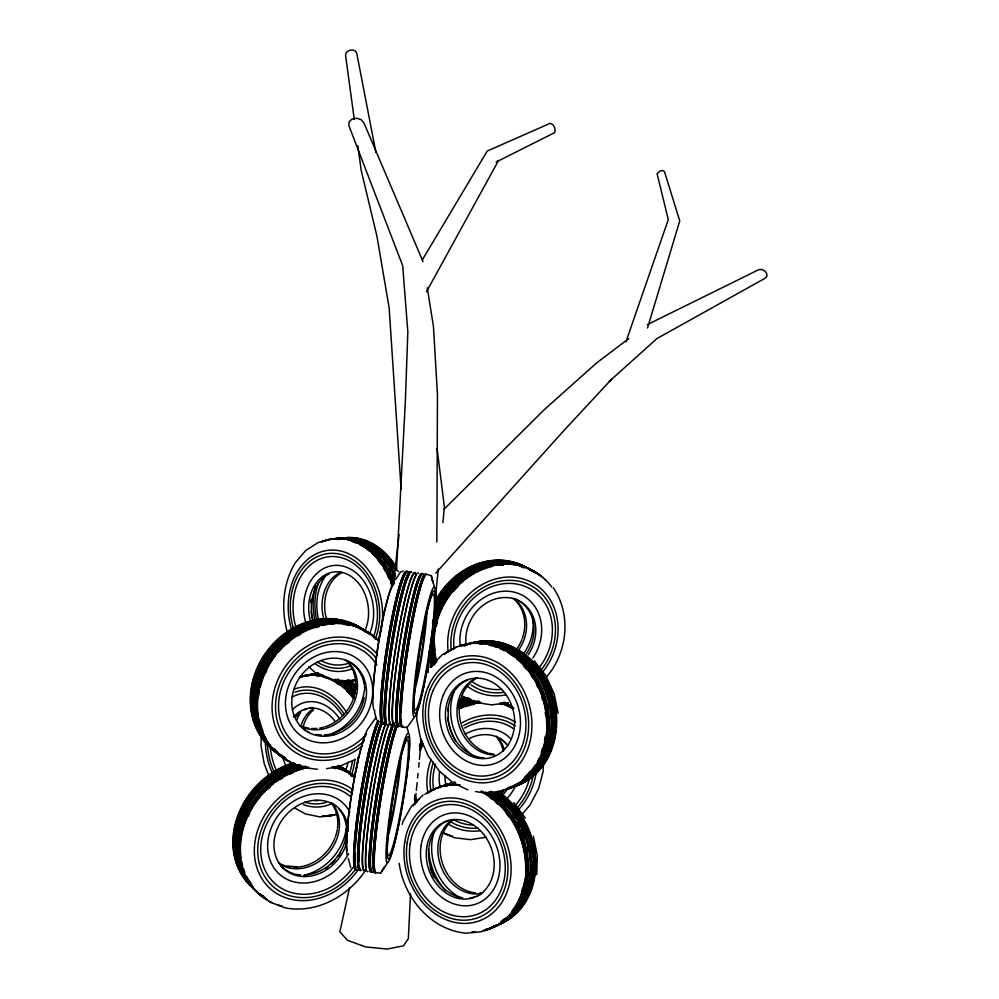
<?xml version="1.0" encoding="UTF-8"?>
<svg xmlns="http://www.w3.org/2000/svg" width="999" height="999" viewBox="0 0 999 999"><rect width="100%" height="100%" fill="white"/><g stroke="black" fill="none" stroke-linecap="round" stroke-linejoin="round"><path stroke-width="1.5" d="M436.85 541.945L437.462 394.767L433.416 326.111L427.247 287.749M261.251 735.414L261.039 745.841L264.211 763.736L268.556 774.924M416.908 712.15L416.745 719.442L420.504 738.323L428.209 755.931L439.41 771.191L453.371 782.966L467.882 789.859M448.089 718.331L448.326 708.166M543.306 765.609L543.156 771.415L538.523 788.785L529.982 805.019L522.09 814.347M536.763 874.637L537.287 855.469L533.379 836.163M410.527 893.843L408.354 938.623L403.509 945.816L387.175 949.05L365.634 946.927L347.49 940.284L339.86 931.792L349.575 887.711M414.96 804.295L416.034 793.468M416.333 790.371L417.107 782.629M417.557 777.984L418.019 773.351M418.631 767.157L419.093 762.512M419.405 759.415L421.403 739.297M427.997 672.764L430.756 644.904M431.068 641.808L431.518 637.175M435.052 601.573L438.274 569.08M442.882 522.652L444.405 507.18L437.1 448.676M393.419 584.078L399.076 534.477M402.172 824.387L402.922 821.49L411.238 806.618L423.101 794.979M647.539 327.972L679.745 220.891L664.447 171.528L662.662 170.592L660.227 170.754L657.067 173.764L668.294 219.593L625.986 341.758M426.461 291.808L498.551 160.464L496.103 162.075L554.62 132.642L555.194 129.92L554.308 126.711L552.31 124.213L549.949 123.401L487.275 151.011L422.29 259.915M397.115 725.661A77.398 6.968 -80.7 0 0 378.633 813.723A77.398 6.968 -80.7 0 0 376.473 872.751L380.619 873.126L384.752 866.495L383.354 868.78M380.981 872.751L387.799 862.437M395.741 579.482L400.449 572.065L403.109 571.041M413.961 717.757L407.155 727.434L402.747 727.235A77.447 6.918 -81.2 0 1 408.204 646.902A77.447 6.918 -81.2 0 1 426.998 574.487L431.218 575.599L434.627 587.524A65.559 5.507 -81.2 0 1 423.101 689.11A65.559 5.507 -81.2 0 1 414.935 679.645A65.559 5.507 -81.2 0 1 434.627 587.524M365.147 870.928C347.814 896.49 316.496 913.835 285.227 907.879L269.293 901.835M546.166 677.322C567.395 653.259 571.84 614.735 553.271 587.812M435.701 573.189L564.098 430.344L611.575 379.208L609.328 381.356L656.955 338.561L764.897 278.384L766.795 276.586L766.82 273.801L764.934 271.091L761.887 269.493L758.84 269.63L647.302 324.638M430.294 666.97L442.145 654.795L456.655 646.815M444.056 509.215L544.418 409.515L596.903 362.699L628.858 338.561M375.824 717.694L367.582 729.332A65.459 6.931 -80.6 0 0 351.81 793.531A65.459 6.931 -80.6 0 0 347.327 855.119M355.656 759.302L338.461 766.757L326.498 768.643M332.63 538.836L318.419 542.382L305.744 550.511L295.417 562.574C282.992 582.941 280.969 608.066 286.95 630.881M486.001 837.237L470.666 839.659L454.408 837.736L442.432 832.454M334.091 814.959L319.93 816.907L305.569 813.973L294.805 808.029M508.391 702.759L491.446 704.882L475.112 702.297M482.33 931.617L466.034 933.203C430.557 929.907 403.721 897.364 399.188 863.311M287.862 866.083L296.99 866.87M302.872 767.544L317.482 769.255M475.412 791.508L486.051 793.218M398.539 571.59L396.491 569.855L405.382 400.736L407.842 331.993L402.684 265.672L348.863 125.562L349.126 121.766L352.185 118.968L356.868 118.232L361.388 119.843L364.036 123.177L423.064 261.676M308.766 666.808L315.347 672.764M350.749 867.594L348.289 858.553M534.278 660.714L546.028 675.936L554.195 693.918L558.141 713.361M513.811 802.622L525.362 818.119M406.88 726.86L408.366 732.18M374.488 711.688L376.611 719.904M432.342 580.119L432.967 582.679L431.293 575.849M375.899 152.447L356.818 53.634L355.656 51.199L352.772 49.95L349.275 50.362L346.491 52.273L345.517 54.945L354.295 119.543M357.842 145.679L361.188 170.292L376.948 236.263L389.16 307.954L401.123 489.51M282.242 906.205A75.812 63.549 -49.8 0 1 277.772 904.907M272.028 902.621A75.812 63.549 -49.8 0 1 242.632 829.357A75.812 63.549 -49.8 0 1 308.741 767.132M332.467 767.157A75.812 63.549 -49.8 0 1 354.458 776.51M263.611 896.652A75.512 63.387 -49.7 0 1 259.815 894.117M257.405 892.244A75.512 63.387 -49.7 0 1 241.234 821.278A75.512 63.387 -49.7 0 1 300.974 765.496M336.276 766.42A75.512 63.387 -49.7 0 1 354.657 776.71M266.184 898.725A75.637 63.461 -49.7 0 1 259.865 894.492M257.505 892.557A75.637 63.461 -49.7 0 1 243.057 820.878A75.637 63.461 -49.7 0 1 303.833 766.233M334.715 766.62A75.637 63.461 -49.7 0 1 353.721 775.898M267.557 900.111A75.774 63.524 -49.8 0 1 242.732 827.247A75.774 63.524 -49.8 0 1 306.793 767.082M332.03 766.807A75.774 63.524 -49.8 0 1 354.021 776.173M266.596 899.125A75.674 63.474 -49.7 0 1 241.77 826.335A75.674 63.474 -49.7 0 1 305.769 766.258M335.152 766.957A75.674 63.474 -49.7 0 1 354.158 776.248M244.056 872.352A74.7 62.662 -49.7 0 1 242.495 868.331M241.621 865.546A74.7 62.662 -49.7 0 1 240.534 861.275M239.623 838.611A74.7 62.662 -49.7 0 1 274.463 780.656M276.935 778.92A74.7 62.662 -49.7 0 1 299.425 768.256M350.749 774.912A74.7 62.662 -49.7 0 1 353.159 776.635M352.934 867.569A57.605 48.214 -49.9 0 1 277.71 885.851A57.605 48.214 -49.9 0 1 275.799 809.739A57.605 48.214 -49.9 0 1 351.161 797.19M358.541 869.255A64.448 53.946 -49.9 0 1 274.987 892.382A64.448 53.946 -49.9 0 1 269.293 808.428A64.448 53.946 -49.9 0 1 353.171 790.047M355.594 869.105A61.039 51.086 -49.9 0 1 276.236 889.098A61.039 51.086 -49.9 0 1 272.902 809.04A61.039 51.086 -49.9 0 1 352.46 793.818M348.539 853.695A47.702 39.972 -49.8 0 1 282.38 876.535A47.702 39.972 -49.8 0 1 284.64 808.154A47.702 39.972 -49.8 0 1 349.912 812.112M347.352 839.722A40.834 34.216 -49.8 0 1 288.336 872.177A40.834 34.216 -49.8 0 1 294.493 807.629A40.834 34.216 -49.8 0 1 348.164 831.28M257.43 891.695A75.287 63.262 -49.6 0 1 237.837 822.252A75.287 63.262 -49.6 0 1 295.467 764.26M337.987 766.021A75.287 63.262 -49.6 0 1 354.245 776.685M244.693 876.722A74.351 62.475 -49.6 0 1 242.37 872.739M236.151 853.321A74.351 62.475 -49.6 0 1 235.801 850.386M242.345 812.499A74.351 62.475 -49.6 0 1 245.729 805.706M249.7 799.25A74.351 62.475 -49.6 0 1 254.233 793.131M256.194 790.771A74.351 62.475 -49.6 0 1 260.364 786.3M268.281 779.27A74.351 62.475 -49.6 0 1 274.413 774.874M279.495 771.827A74.351 62.475 -49.6 0 1 283.416 769.792M249.663 881.767A74.825 62.737 -49.8 0 1 246.628 876.398M244.842 872.389A74.825 62.737 -49.8 0 1 243.381 868.293M242.557 865.484A74.825 62.737 -49.8 0 1 241.583 861.163M241.096 858.241A74.825 62.737 -49.8 0 1 245.105 822.714M245.617 821.315A74.825 62.737 -49.8 0 1 273.426 783.703M275.861 781.855A74.825 62.737 -49.8 0 1 282.13 777.684M283.404 776.922A74.825 62.737 -49.8 0 1 303.833 768.618M333.142 767.969A74.825 62.737 -49.8 0 1 335.864 768.631M253.546 887.374A74.475 62.537 -49.7 0 1 251.473 885.214M248.576 881.755A74.475 62.537 -49.7 0 1 244.368 875.361M242.27 871.253A74.475 62.537 -49.7 0 1 299.862 765.409M340.334 768.518A74.475 62.537 -49.7 0 1 344.355 770.554M263.786 896.278A75.4 63.324 -49.7 0 1 259.94 893.868M256.293 891.108A75.4 63.324 -49.7 0 1 240.122 820.241A75.4 63.324 -49.7 0 1 299.787 764.547M337.949 766.52A75.4 63.324 -49.7 0 1 354.545 776.747M252.335 887.412A75.25 63.237 -49.6 0 1 238.524 818.531A75.25 63.237 -49.6 0 1 295.042 763.923M338.948 766.295A75.25 63.237 -49.6 0 1 353.808 776.348M251.386 886.45A75.15 63.187 -49.6 0 1 237.587 817.632A75.15 63.187 -49.6 0 1 294.043 763.111M337.912 765.496A75.15 63.187 -49.6 0 1 353.821 776.585M253.284 888.049A75.112 63.162 -49.6 0 1 236.638 818.93A75.112 63.162 -49.6 0 1 293.631 762.774M338.848 765.808A75.112 63.162 -49.6 0 1 353.384 776.248M251.785 884.714A74.863 62.762 -49.8 0 1 249.25 880.856M248.364 816.146A74.863 62.762 -49.8 0 1 249.7 813.398M268.057 789.023A74.863 62.762 -49.8 0 1 270.317 786.975M280.007 779.62A74.863 62.762 -49.8 0 1 282.542 778.034M289.061 774.5A74.863 62.762 -49.8 0 1 293.094 772.664M248.339 812.15A74.738 62.687 -49.7 0 1 249.787 809.44M258.329 796.79A74.738 62.687 -49.7 0 1 266.671 787.811M268.918 785.776A74.738 62.687 -49.7 0 1 271.253 783.803M294.393 770.416A74.738 62.687 -49.7 0 1 298.489 769.005M248.776 881.655A74.575 62.6 -49.7 0 1 246.241 877.809M245.342 813.336A74.575 62.6 -49.7 0 1 248.863 806.568M271.928 780.444A74.575 62.6 -49.7 0 1 274.375 778.658M284.565 772.514A74.575 62.6 -49.7 0 1 288.574 770.616M242.72 873.7A74.313 62.45 -49.6 0 1 240.622 869.592M240.06 868.306A74.313 62.45 -49.6 0 1 238.499 864.31M237.625 861.538A74.313 62.45 -49.6 0 1 236.538 857.279M235.764 852.934A74.313 62.45 -49.6 0 1 235.414 849.999M237.175 826.161A74.313 62.45 -49.6 0 1 262.138 783.84M263.249 782.829A74.313 62.45 -49.6 0 1 265.522 780.831M267.869 778.92A74.313 62.45 -49.6 0 1 277.797 772.215M279.083 771.49A74.313 62.45 -49.6 0 1 295.155 764.772M339.036 809.09A40.747 34.166 -49.8 0 1 343.119 815.371M343.756 816.745A40.747 34.166 -49.8 0 1 346.154 825.736M346.303 827.085A40.747 34.166 -49.8 0 1 339.635 853.246M338.823 854.507A40.747 34.166 -49.8 0 1 304.907 874.987M300.836 874.974A40.747 34.166 -49.8 0 1 295.554 874.2M294.081 873.825A40.747 34.166 -49.8 0 1 281.219 866.295M332.305 803.296A40.747 34.166 -49.8 0 1 335.889 805.931M331.343 803.134A40.335 33.941 -49.6 0 1 335.115 809.577M335.676 810.988A40.335 33.941 -49.6 0 1 337.462 828.121M337.262 829.507A40.335 33.941 -49.6 0 1 335.489 836.475M334.99 837.836A40.335 33.941 -49.6 0 1 293.469 867.232M290.359 866.957A40.335 33.941 -49.6 0 1 278.971 863.086M332.093 803.383A40.422 33.978 -49.6 0 1 328.708 852.746A40.422 33.978 -49.6 0 1 280.557 864.61M237.675 864.335A74.188 62.388 -49.6 0 1 236.301 860.214M234.49 832.03A74.188 62.388 -49.6 0 1 254.445 789.21M256.493 786.937A74.188 62.388 -49.6 0 1 293.743 763.623M244.38 804.47A74.226 62.4 -49.6 0 1 245.904 801.847M248.351 798.026A74.226 62.4 -49.6 0 1 250.087 795.541M252.872 791.907A74.226 62.4 -49.6 0 1 254.845 789.56M261.164 783.004A74.226 62.4 -49.6 0 1 263.399 780.981M268.107 777.16A74.226 62.4 -49.6 0 1 275.549 772.127M283.341 768.006A74.226 62.4 -49.6 0 1 291.446 764.797M346.241 828.558A49.326 41.471 -49.6 0 1 303.733 875.311M340.597 852.809A57.118 48.089 -49.5 0 1 338.049 856.393M335.239 859.827A57.118 48.089 -49.5 0 1 331.181 864.085M327.909 867.032A57.118 48.089 -49.5 0 1 325.624 868.88M442.819 786.313A74.588 61.039 70.1 0 1 455.107 782.192M497.677 791.345A74.588 61.039 70.1 0 1 535.814 865.022A74.588 61.039 70.1 0 1 495.679 925.436M437.125 788.461A74.888 61.189 70.1 0 1 455.119 783.029M490.871 791.32A74.888 61.189 70.1 0 1 531.68 866.145A74.888 61.189 70.1 0 1 490.034 927.896M442.919 785.988A74.763 61.126 70.1 0 1 455.482 782.579M495.217 792.244A74.763 61.126 70.1 0 1 533.404 866.957A74.763 61.126 70.1 0 1 491.833 927.022M444.88 785.314A74.625 61.064 70.1 0 1 454.545 782.392M497.115 791.545A74.625 61.064 70.1 0 1 535.252 866.121A74.625 61.064 70.1 0 1 493.718 926.11M442.17 786.363A74.725 61.101 70.1 0 1 454.607 782.604M495.779 792.032A74.725 61.101 70.1 0 1 533.953 866.707A74.725 61.101 70.1 0 1 492.382 926.76M482.717 892.606A40.06 32.792 70.1 0 1 479.832 892.931M475.462 892.856A40.06 32.792 70.1 0 1 442.058 862.037A40.06 32.792 70.1 0 1 453.796 819.367M487.487 792.544A75.112 61.301 70.2 0 1 528.359 869.355A75.112 61.301 70.2 0 1 483.828 930.206M428.633 792.657A75.112 61.301 70.2 0 1 454.607 783.99M444.68 786.413A74.176 60.539 70.2 0 1 447.502 785.776M489.722 794.917A74.176 60.539 70.2 0 1 502.797 805.656M503.871 806.792A74.176 60.539 70.2 0 1 527.522 863.998M526.735 878.67A74.176 60.539 70.2 0 1 521.878 896.278M520.042 900.274A74.176 60.539 70.2 0 1 518.656 902.846M517.182 905.344A74.176 60.539 70.2 0 1 513.923 910.014M506.793 917.644A74.176 60.539 70.2 0 1 503.334 920.454M459.29 897.152A48.976 40.085 70.1 0 1 434.103 832.105M450.561 784.39A73.789 60.34 70.1 0 1 453.371 783.753M495.454 792.831A73.789 60.34 70.1 0 1 532.842 857.092M533.116 861.525A73.789 60.34 70.1 0 1 525.649 897.601M524.275 900.174A73.789 60.34 70.1 0 1 522.015 903.858M513.561 913.898A73.789 60.34 70.1 0 1 510.164 916.807M506.443 799.762A73.701 60.302 70.1 0 1 510.889 804.12M519.155 814.447A73.701 60.302 70.1 0 1 521.578 818.218M525.174 824.762A73.701 60.302 70.1 0 1 527.097 828.895M528.259 831.692A73.701 60.302 70.1 0 1 530.282 837.387M531.143 840.259A73.701 60.302 70.1 0 1 531.918 843.181M534.14 856.518A73.701 60.302 70.1 0 1 534.465 863.91M533.391 877.035A73.701 60.302 70.1 0 1 532.492 881.568M531.743 884.54A73.701 60.302 70.1 0 1 530.394 888.873M522.752 904.083A73.701 60.302 70.1 0 1 520.941 906.568M446.778 785.589A73.951 60.427 70.1 0 1 449.55 784.877M490.571 792.132A73.951 60.427 70.1 0 1 510.127 916.033M506.668 918.83A73.951 60.427 70.1 0 1 504.27 920.504M489.285 791.895A74.987 61.239 70.1 0 1 530.119 868.568A74.987 61.239 70.1 0 1 485.626 929.332M436.8 788.361A74.987 61.239 70.1 0 1 454.97 783.453M426.86 793.681A75.15 61.314 70.2 0 1 455.507 784.14M485.614 792.007A75.15 61.314 70.2 0 1 527.834 867.07A75.15 61.314 70.2 0 1 486.101 929.819M481.593 791.096A75.25 61.364 70.2 0 1 526.51 867.781A75.25 61.364 70.2 0 1 481.905 931.143M474.562 932.092A75.25 61.364 70.2 0 1 471.59 932.179M426.648 793.331A75.25 61.364 70.2 0 1 460.064 784.827M475.474 932.254A75.287 61.389 70.2 0 1 472.502 932.429M413.224 805.806A75.287 61.389 70.2 0 1 419.205 799.075M424.862 794.367A75.287 61.389 70.2 0 1 459.49 785.027M481.031 791.295A75.287 61.389 70.2 0 1 525.936 866.283A75.287 61.389 70.2 0 1 484.19 930.756M497.352 792.132A73.664 60.277 70.1 0 1 517.994 811.8M519.705 814.235A73.664 60.277 70.1 0 1 530.831 837.15M531.268 838.586A73.664 60.277 70.1 0 1 534.178 875.274M533.941 876.785A73.664 60.277 70.1 0 1 529.345 892.756M528.696 894.217A73.664 60.277 70.1 0 1 522.402 905.082M515.422 912.999A73.664 60.277 70.1 0 1 512.037 915.896M494.892 793.031A73.826 60.365 70.1 0 1 503.396 799.437M505.706 801.523A73.826 60.365 70.1 0 1 512.849 809.227M518.119 816.433A73.826 60.365 70.1 0 1 520.467 820.241M521.203 821.528A73.826 60.365 70.1 0 1 523.976 826.885M525.224 829.657A73.826 60.365 70.1 0 1 526.935 833.89M532.567 861.762A73.826 60.365 70.1 0 1 532.504 869.155M512.999 914.172A73.826 60.365 70.1 0 1 510.764 916.145M497.664 798.701A74.063 60.477 70.1 0 1 505.669 806.106M513.111 815.259A74.063 60.477 70.1 0 1 514.797 817.744M517.894 822.851A74.063 60.477 70.1 0 1 520.004 826.86M521.303 829.62A74.063 60.477 70.1 0 1 524.662 838.111M527.447 848.338A74.063 60.477 70.1 0 1 528.034 851.335M527.684 882.429A74.063 60.477 70.1 0 1 526.598 886.925M514.835 910.251A74.063 60.477 70.1 0 1 511.838 913.648M506.281 918.693A74.063 60.477 70.1 0 1 502.709 921.265M489.16 795.129A74.226 60.564 70.2 0 1 502.235 805.868M507.167 811.413A74.226 60.564 70.2 0 1 509.003 813.76M520.204 833.378A74.226 60.564 70.2 0 1 521.84 837.649M520.129 899.212A74.226 60.564 70.2 0 1 518.106 903.108M506.243 917.919A74.226 60.564 70.2 0 1 502.772 920.728M481.93 893.331A40.135 32.842 70.1 0 1 441.558 867.919A40.135 32.842 70.1 0 1 451.548 820.216M445.691 890.758A56.718 46.478 70 0 1 428.509 848.626M474.238 897.09A40.472 33.004 70.2 0 1 469.98 897.901M462.649 897.776A40.472 33.004 70.2 0 1 428.758 848.626M428.933 847.214A40.472 33.004 70.2 0 1 442.282 823.688M443.481 822.889A40.472 33.004 70.2 0 1 448.651 820.354M480.881 894.242A40.472 33.004 70.2 0 1 476.973 896.165M483.966 793.318A74.313 60.602 70.2 0 1 525.686 869.317M524.862 879.532A74.313 60.602 70.2 0 1 512.037 910.913M489.722 797.514A74.351 60.627 70.2 0 1 492.182 799.325M495.779 802.284A74.351 60.627 70.2 0 1 498.089 804.395M506.193 813.311A74.351 60.627 70.2 0 1 508.878 816.92M522.802 887.387A74.351 60.627 70.2 0 1 521.528 891.807M504.345 918.843A74.351 60.627 70.2 0 1 500.874 921.652M434.215 877.609A59.578 48.814 70 0 1 430.045 867.694M432.067 665.834A71.441 62.15 -60.3 0 1 428.521 656.081M434.44 602.747A71.441 62.15 -60.3 0 1 531.868 571.203M434.028 665.084A71.716 62.325 -60.3 0 1 429.932 649.425M433.703 614.073A71.716 62.325 -60.3 0 1 535.402 572.927M432.679 664.185A71.603 62.25 -60.3 0 1 429.046 651.498M434.453 607.842A71.603 62.25 -60.3 0 1 533.916 572.202M432.48 666.108A71.478 62.175 -60.3 0 1 428.559 654.932M434.865 602.996A71.478 62.175 -60.3 0 1 531.143 570.566M432.255 663.91A71.566 62.225 -60.3 0 1 428.633 651.223M434.615 606.256A71.566 62.225 -60.3 0 1 533.441 571.977M433.029 663.498A70.679 61.451 -60.3 0 1 429.72 652.409M435.976 605.244A70.679 61.451 -60.3 0 1 442.495 593.955M445.254 590.184A70.679 61.451 -60.3 0 1 449.3 585.389M451.448 583.129A70.679 61.451 -60.3 0 1 458.304 576.972M460.739 575.112A70.679 61.451 -60.3 0 1 468.394 570.204M471.016 568.818A70.679 61.451 -60.3 0 1 486.126 563.336M492.232 562.25A70.679 61.451 -60.3 0 1 495.317 561.938M441.333 596.59A70.717 61.476 -60.3 0 1 442.919 594.193M447.664 587.986A70.717 61.476 -60.3 0 1 449.737 585.626M463.686 573.588A70.717 61.476 -60.3 0 1 466.246 571.952M471.453 569.055A70.717 61.476 -60.3 0 1 486.575 563.561M432.817 665.371A70.554 61.389 -60.3 0 1 430.144 658.528M435.826 601.798A70.554 61.389 -60.3 0 1 446.79 585.739M448.901 583.441A70.554 61.389 -60.3 0 1 453.321 579.133M456.818 576.173A70.554 61.389 -60.3 0 1 464.31 570.928M468.206 568.718A70.554 61.389 -60.3 0 1 484.602 562.574M493.781 561.163A70.554 61.389 -60.3 0 1 496.84 561.013M448.052 650.586A61.289 53.109 -60.4 0 1 520.491 578.234A61.289 53.109 -60.4 0 1 542.657 672.077M505.357 695.004A61.289 53.109 -60.4 0 1 466.521 685.589M451.248 649.974A58.054 50.3 -60.4 0 1 519.468 581.381A58.054 50.3 -60.4 0 1 541.433 669.617M503.508 692.382A58.054 50.3 -60.4 0 1 471.053 684.889M513.786 598.463A38.449 33.442 -60.3 0 1 518.993 649.537M441.471 593.369A70.592 61.401 -60.3 0 1 445.204 588.374M459.69 574.55A70.592 61.401 -60.3 0 1 462.2 572.802M494.23 561.388A70.592 61.401 -60.3 0 1 497.29 561.238M435.102 662.674A71.928 62.45 -60.4 0 1 461.438 579.408A71.928 62.45 -60.4 0 1 540.521 576.148M466.158 697.964A71.928 62.45 -60.4 0 1 462.125 695.991M433.341 631.206A71.041 61.676 -60.4 0 1 446.89 596.453M448.576 594.105A71.041 61.676 -60.4 0 1 454.145 587.4M456.143 585.314A71.041 61.676 -60.4 0 1 490.709 565.659M499.937 564.235A71.041 61.676 -60.4 0 1 504.545 564.06M454.033 649.1A54.783 47.465 -60.4 0 1 518.631 584.44A54.783 47.465 -60.4 0 1 538.848 668.044M501.885 689.335A54.783 47.465 -60.4 0 1 472.689 682.042M434.29 663.336A70.829 61.551 -60.3 0 1 430.744 649.2M433.903 616.008A70.829 61.551 -60.3 0 1 510.776 563.424M518.031 565.084A70.829 61.551 -60.3 0 1 520.804 566.008M438.349 608.316A70.929 61.613 -60.4 0 1 439.597 605.681M445.504 595.666A70.929 61.613 -60.4 0 1 447.327 593.131M460.164 579.595A70.929 61.613 -60.4 0 1 466.321 574.987M472.789 571.116A70.929 61.613 -60.4 0 1 485.089 566.033M434.702 664.522A71.816 62.388 -60.4 0 1 430.557 644.193M432.455 623.226A71.816 62.388 -60.4 0 1 536.713 573.576M433.766 631.468A71.079 61.701 -60.4 0 1 434.515 626.91M442.07 605.431A71.079 61.701 -60.4 0 1 444.955 600.337M449.887 593.194A71.079 61.701 -60.4 0 1 453.596 588.711M465.659 577.747A71.079 61.701 -60.4 0 1 468.181 575.973M474.662 572.09A71.079 61.701 -60.4 0 1 484.19 567.919M435.527 662.949A71.965 62.475 -60.4 0 1 460.601 580.706A71.965 62.475 -60.4 0 1 538.686 574.537M436.113 662.212A72.053 62.525 -60.4 0 1 465.522 578.184A72.053 62.525 -60.4 0 1 545.417 579.969M471.815 700.599A72.053 62.525 -60.4 0 1 462.3 696.266M436.501 660.451A71.166 61.751 -60.4 0 1 450.049 594.942M451.823 592.632A71.166 61.751 -60.4 0 1 474.425 573.364M475.736 572.652A71.166 61.751 -60.4 0 1 492.257 566.433M498.401 565.334A71.166 61.751 -60.4 0 1 503.034 564.91M434.99 650.574A71.204 61.776 -60.4 0 1 434.553 644.592M436.288 626.273A71.204 61.776 -60.4 0 1 437.437 621.703M453.184 591.745A71.204 61.776 -60.4 0 1 458.079 586.376M500.399 565.384A71.204 61.776 -60.4 0 1 503.496 565.147M521.428 567.032A71.204 61.776 -60.4 0 1 524.25 567.894M436.538 662.499A72.09 62.55 -60.4 0 1 463.986 579.957A72.09 62.55 -60.4 0 1 542.594 577.16M544.817 579.158A72.09 62.55 -60.4 0 1 551.748 587.025M479.458 702.846A72.09 62.55 -60.4 0 1 462.737 696.553M513.136 598.413A38.374 33.392 -60.3 0 1 522.327 638.411M521.84 639.735A38.374 33.392 -60.3 0 1 517.207 648.501M460.164 645.516A45.367 39.348 -60.4 0 1 512.05 591.72A45.367 39.348 -60.4 0 1 532.754 658.191M466.046 643.993A38.836 33.679 -60.4 0 1 510.477 597.976A38.836 33.679 -60.4 0 1 528.171 654.882M522.315 603.271A38.761 33.629 -60.4 0 1 526.361 653.821M514.785 598.776A38.761 33.629 -60.4 0 1 521.166 602.372M533.129 620.766A46.903 40.809 -60.3 0 1 524.025 653.296M433.529 620.791A2.635 1.099 -87.8 0 1 433.216 621.99M355.931 679.982A71.653 55.407 82.8 0 1 341.508 681.243M338.586 680.906A71.653 55.407 82.8 0 1 335.676 680.381M321.953 541.608A71.653 55.407 82.8 0 1 392.482 585.564M355.169 680.207A71.616 55.395 82.8 0 1 343.631 681.218M321.278 542.107A71.616 55.395 82.8 0 1 393.131 585.489M355.219 680.144A71.391 55.32 82.8 0 1 348.002 680.394M395.254 579.083A71.391 55.32 82.8 0 0 336.85 538.548A71.528 55.37 82.8 0 1 394.193 583.803M334.727 538.736A71.503 55.357 82.8 0 1 394.318 582.255M354.545 680.331A71.503 55.357 82.8 0 1 348.776 680.831M355.332 680.207A71.528 55.37 82.8 0 1 348.114 680.956M374.588 554.07A70.642 54.683 82.8 0 1 377.784 557.33M381.468 561.688A70.642 54.683 82.8 0 1 384.877 566.483M387.937 571.578A70.642 54.683 82.8 0 1 389.997 575.586M391.271 578.371A70.642 54.683 82.8 0 1 393.019 582.679M340.497 539.185A70.604 54.67 82.8 0 1 344.842 539.373M352.035 540.646A70.604 54.67 82.8 0 1 354.87 541.483M357.704 542.519A70.604 54.67 82.8 0 1 361.9 544.43M365.959 546.74A70.604 54.67 82.8 0 1 369.53 549.188M371.865 551.011A70.604 54.67 82.8 0 1 393.668 582.592M349.575 662.874A54.433 41.983 82.9 0 1 321.166 660.651M295.716 626.485A54.433 41.983 82.9 0 1 336.763 556.78A54.433 41.983 82.9 0 1 373.589 636.563M378.321 560.789A70.754 54.72 82.8 0 1 380.969 564.273M383.429 567.969A70.754 54.72 82.8 0 1 385.701 571.828M387.1 574.475A70.754 54.72 82.8 0 1 389.048 578.633M390.784 582.941A70.754 54.72 82.8 0 1 391.82 585.876M351.373 669.093A60.889 46.978 82.9 0 1 315.359 663.935M291.184 628.309A60.889 46.978 82.9 0 1 337.15 550.362A60.889 46.978 82.9 0 1 378.296 639.672M350.162 666.033A57.68 44.493 82.9 0 1 317.357 662.062M293.119 627.447A57.68 44.493 82.9 0 1 336.626 553.608A57.68 44.493 82.9 0 1 375.624 638.161M305.482 621.952A45.08 34.828 82.9 0 1 341.745 565.871A45.08 34.828 82.9 0 1 369.268 634.502M310.202 620.117A38.586 29.808 82.9 0 1 341.508 572.302A38.586 29.808 82.9 0 1 364.672 631.38M312.849 619.742A38.524 29.783 82.8 0 1 329.108 573.888M336.8 539.41A70.729 54.708 82.8 0 1 339.672 539.385M351.186 541.233A70.729 54.708 82.8 0 1 356.855 543.306M359.652 544.642A70.729 54.708 82.8 0 1 363.711 546.952M366.096 548.551A70.729 54.708 82.8 0 1 369.618 551.223M371.903 553.184A70.729 54.708 82.8 0 1 392.47 585.801M339.41 538.449A71.191 55.245 82.8 0 1 395.179 570.342M367.969 543.893A70.305 54.558 82.8 0 1 372.015 546.191M377.909 550.437A70.305 54.558 82.8 0 1 380.182 552.385M386.338 558.766A70.305 54.558 82.8 0 1 389.885 563.336M391.546 565.759A70.305 54.558 82.8 0 1 393.119 568.269M370.467 548.139A70.504 54.633 82.8 0 1 378.446 554.857M384.215 561.413A70.504 54.633 82.8 0 1 385.964 563.748M389.198 568.693A70.504 54.633 82.8 0 1 390.684 571.266M392.083 573.913A70.504 54.633 82.8 0 1 394.018 578.046M347.377 538.911A70.405 54.595 82.8 0 1 351.71 539.398M356.006 540.297A70.405 54.595 82.8 0 1 395.217 576.435M337.287 538.623A71.291 55.282 82.8 0 1 395.179 574.625M354.495 539.148A70.267 54.545 82.8 0 1 357.355 539.71M364.435 541.92A70.267 54.545 82.8 0 1 372.677 546.128M376.236 548.563A70.267 54.545 82.8 0 1 393.768 568.194M340.072 538.386A71.154 55.232 82.8 0 1 342.932 537.986M344.355 537.849A71.154 55.232 82.8 0 1 395.829 570.267M340.247 538.536A71.066 55.207 82.8 0 1 396.64 568.793M347.427 538.511A70.192 54.52 82.8 0 1 350.287 538.486M366.009 541.783A70.192 54.52 82.8 0 1 370.192 543.693M390.359 560.764A70.192 54.52 82.8 0 1 392.932 564.298M362.425 540.259A70.155 54.508 82.8 0 1 386.301 555.257M387.337 556.368A70.155 54.508 82.8 0 1 394.393 565.446M340.909 538.473A71.041 55.195 82.8 0 1 396.528 567.432M318.756 620.404A46.641 36.239 82.8 0 1 324.812 577.01M326.548 619.218A38.149 29.658 82.8 0 1 342.395 572.439M323.576 618.244A38.224 29.683 82.8 0 1 340.996 572.19M316.808 620.479A54.033 42.045 82.8 0 1 318.506 583.004M314.86 619.967A56.756 44.168 82.8 0 1 315.509 586.138M312.612 620.579A59.49 46.291 82.8 0 1 311.164 611.5M310.814 602.385A59.49 46.291 82.8 0 1 310.939 599.338M401.785 726.111A76.486 6.881 -81.2 0 1 407.13 646.765A76.486 6.881 -81.2 0 1 425.736 575.262M403.022 726.011A77.447 6.968 -81.2 0 1 406.006 653.408A77.447 6.968 -81.2 0 1 425.886 574.325M425.112 619.742A58.591 4.92 -81.2 0 1 432.717 626.136A58.591 4.92 -81.2 0 1 415.122 709.889A58.591 4.92 -81.2 0 1 424.837 621.041M374.925 710.838A65.497 6.918 -81.1 0 1 377.322 651.223A65.497 6.918 -81.1 0 1 393.756 582.405M426.848 611.263A48.651 4.246 -81.2 0 1 414.235 692.095M425.474 616.883A41.646 3.646 -81.2 0 1 414.985 685.052M387.5 724.887A77.422 7.555 -81.1 0 1 392.37 644.492A77.422 7.555 -81.1 0 1 411.9 572.227M386.126 721.116A76.448 7.468 -81.1 0 1 390.946 654.42A76.448 7.468 -81.1 0 1 406.843 579.845M407.455 578.259A76.448 7.468 -81.1 0 1 409.652 573.926M401.523 723.488A76.486 6.831 -81.2 0 1 401.173 720.142M401.123 711.825A76.486 6.831 -81.2 0 1 410.527 633.528A76.486 6.831 -81.2 0 1 424.925 576.211M398.938 726.648A77.435 7.08 -81.2 0 1 404.245 646.303A77.435 7.08 -81.2 0 1 423.226 573.926M399.088 725.699A76.473 6.993 -81.2 0 1 397.19 716.608M397.177 713.773A76.473 6.993 -81.2 0 1 399.076 685.701M399.225 684.315A76.473 6.993 -81.2 0 1 421.103 575.636M397.964 725.524A76.473 7.043 -81.1 0 1 403.171 646.166A76.473 7.043 -81.1 0 1 421.965 574.7M399.238 725.424A77.435 7.13 -81.1 0 1 402.035 652.809A77.435 7.13 -81.1 0 1 422.115 573.751M394.23 725.923A77.435 7.28 -81.1 0 1 399.35 645.554A77.435 7.28 -81.1 0 1 418.556 573.226M392.919 722.165A76.473 7.18 -81.1 0 1 399.463 645.504A76.473 7.18 -81.1 0 1 416.396 574.937M391.246 724.487A76.461 7.318 -81.1 0 1 396.191 645.104A76.461 7.318 -81.1 0 1 415.297 573.688M392.557 724.387A77.422 7.405 -81.1 0 1 395.055 651.748A77.422 7.405 -81.1 0 1 415.447 572.752M386.538 723.763A76.448 7.517 -81.1 0 1 389.785 654.233A76.448 7.517 -81.1 0 1 408.541 573.751M386.388 724.712A77.41 7.605 -81.1 0 1 391.208 644.318A77.41 7.605 -81.1 0 1 410.789 572.052M383.691 724.3A77.41 7.717 -81.1 0 1 388.411 643.893A77.41 7.717 -81.1 0 1 408.116 571.653M373.002 698.313A62.013 6.568 -81.1 0 1 379.47 636.663A62.013 6.568 -81.1 0 1 392.22 586.55M384.103 723.089A77.41 7.767 -81.1 0 1 386.201 650.399A77.41 7.767 -81.1 0 1 407.018 571.49M383.853 723.338A76.448 7.63 -81.1 0 1 382.267 720.529M382.093 719.555A76.448 7.63 -81.1 0 1 388.798 642.182A76.448 7.63 -81.1 0 1 405.844 573.351M382.729 723.176A76.448 7.667 -81.1 0 1 387.35 643.756A76.448 7.667 -81.1 0 1 406.868 572.427M430.831 667.307A59.016 1.249 -82 0 1 431.443 663.049M431.418 667.245A55.882 1.161 -82 0 1 431.843 664.285M301.486 766.445A75.837 65.747 -54.2 0 1 294.605 764.16M291.945 762.999A75.837 65.747 -54.2 0 1 273.189 658.016A75.837 65.747 -54.2 0 1 378.721 640.921M301.061 766.108A75.799 65.734 -54.2 0 1 269.58 662.549A75.799 65.734 -54.2 0 1 378.259 640.646M373.002 636.663A75.537 65.572 -54.1 0 1 375.237 638.836M284.915 758.441A75.537 65.572 -54.1 0 1 268.893 657.429A75.537 65.572 -54.1 0 1 369.443 633.653M286.238 759.527A75.662 65.647 -54.1 0 1 272.302 655.444A75.662 65.647 -54.1 0 1 375.599 638.611M286.663 759.877A75.699 65.672 -54.2 0 1 272.715 655.731A75.699 65.672 -54.2 0 1 376.049 638.885M366.521 734.253A57.63 49.888 -54.3 0 1 289.722 738.348A57.63 49.888 -54.3 0 1 301.773 657.692A57.63 49.888 -54.3 0 1 376.848 665.109M362.575 745.803A64.473 55.819 -54.3 0 1 282.292 740.022A64.473 55.819 -54.3 0 1 296.328 654.258A64.473 55.819 -54.3 0 1 377.51 654.632M364.323 740.846A61.064 52.86 -54.3 0 1 286.363 739.585A61.064 52.86 -54.3 0 1 298.214 657.03A61.064 52.86 -54.3 0 1 376.198 658.166M282.43 756.418A75.3 65.434 -54.1 0 1 266.933 654.957A75.3 65.434 -54.1 0 1 367.932 632.991M263.274 662.424A74.376 64.623 -54.1 0 1 267.282 655.943M270.891 651.036A74.376 64.623 -54.1 0 1 272.839 648.663M278.047 643.081A74.376 64.623 -54.1 0 1 282.492 639.023M299.937 627.697A74.376 64.623 -54.1 0 1 309.415 623.963M348.564 623.526A74.376 64.623 -54.1 0 1 351.486 624.537M285.726 758.441A74.85 64.91 -54.2 0 1 280.657 754.869A75.137 65.335 -54 0 1 265.634 652.959A75.137 65.335 -54 0 1 367.132 632.804M278.259 752.859A74.85 64.91 -54.2 0 1 273.813 748.451M262.949 731.118A74.85 64.91 -54.2 0 1 259.428 719.555M258.554 696.153A74.85 64.91 -54.2 0 1 259.503 690.297M260.152 687.349A74.85 64.91 -54.2 0 1 276.124 654.67M278.084 652.285A74.85 64.91 -54.2 0 1 318.993 626.211M321.978 625.524A74.85 64.91 -54.2 0 1 326.511 624.725M331.044 624.25A74.85 64.91 -54.2 0 1 334.041 624.1M345.779 624.899A74.85 64.91 -54.2 0 1 348.651 625.436M262.075 732.966A74.6 64.76 -54.1 0 1 260.826 730.306M258.704 724.762A74.6 64.76 -54.1 0 1 257.417 720.391M257.455 685.326A74.6 64.76 -54.1 0 1 258.629 680.943M285.002 640.709A74.6 64.76 -54.1 0 1 287.35 638.786M296.029 632.817A74.6 64.76 -54.1 0 1 298.589 631.356M309.265 626.523A74.6 64.76 -54.1 0 1 313.374 625.162M358.454 627.971A74.6 64.76 -54.1 0 1 361.213 629.382M268.007 743.044A74.488 64.698 -54.1 0 1 268.893 656.43A74.488 64.698 -54.1 0 1 349.987 624.375M354.358 625.961A74.488 64.698 -54.1 0 1 365.172 631.83M283.753 757.504A75.424 65.509 -54.1 0 1 268.244 655.881A75.424 65.509 -54.1 0 1 369.38 633.865M279.558 754.632A75.262 65.41 -54 0 1 267.47 653.321A75.262 65.41 -54 0 1 367.482 632.729M278.584 753.82A75.175 65.36 -54 0 1 264.96 654.82A75.175 65.36 -54 0 1 362.712 629.295M283.566 757.08A74.888 64.935 -54.2 0 1 281.069 755.207M276.386 751.048A74.888 64.935 -54.2 0 1 274.226 748.788M265.434 673.326A74.888 64.935 -54.2 0 1 266.733 670.541M287.075 643.856A74.888 64.935 -54.2 0 1 289.385 641.882M297.989 635.714A74.888 64.935 -54.2 0 1 300.549 634.178M315.297 627.672A74.888 64.935 -54.2 0 1 319.43 626.485M284.727 757.629A74.763 64.86 -54.2 0 1 280.894 755.007M277.26 752.047A74.763 64.86 -54.2 0 1 273.888 748.788M263.424 673.701A74.763 64.86 -54.2 0 1 266.733 666.783M275.125 653.97A74.763 64.86 -54.2 0 1 279.121 649.275M281.231 647.052A74.763 64.86 -54.2 0 1 289.123 639.972M294.018 636.4A74.763 64.86 -54.2 0 1 299.088 633.229M304.308 630.506A74.763 64.86 -54.2 0 1 308.341 628.721M284.303 757.292A74.725 64.835 -54.1 0 1 280.482 754.67M265.484 737.899A74.725 64.835 -54.1 0 1 263.374 734.015M262.138 731.355A74.725 64.835 -54.1 0 1 260.489 727.222M259.54 724.362A74.725 64.835 -54.1 0 1 257.492 715.446M257.355 693.643A74.725 64.835 -54.1 0 1 271.079 658.616M273.763 654.894A74.725 64.835 -54.1 0 1 299.95 632.242M301.248 631.543A74.725 64.835 -54.1 0 1 317.507 625.287M320.492 624.587A74.725 64.835 -54.1 0 1 325.012 623.801M329.545 623.326A74.725 64.835 -54.1 0 1 334.028 623.164M336.963 623.226A74.725 64.835 -54.1 0 1 339.897 623.426M277.535 752.147A74.338 64.598 -54 0 1 275.05 750.286M257.992 728.021A74.338 64.598 -54 0 1 253.359 712.175M252.959 709.278A74.338 64.598 -54 0 1 257.193 674.537M257.717 673.139A74.338 64.598 -54 0 1 266.87 655.644M268.619 653.171A74.338 64.598 -54 0 1 272.427 648.376M275.499 644.954A74.338 64.598 -54 0 1 295.604 629.42M296.89 628.733A74.338 64.598 -54 0 1 313.087 622.514M319.056 621.278A74.338 64.598 -54 0 1 323.576 620.704M326.573 620.491A74.338 64.598 -54 0 1 333.928 620.566M336.85 620.841A74.338 64.598 -54 0 1 339.747 621.241M350.537 662.424A40.772 35.352 -54.2 0 1 362.025 676.748M362.512 678.009A40.772 35.352 -54.2 0 1 364.235 684.702M364.435 686.088A40.772 35.352 -54.2 0 1 364.697 690.321M364.148 697.514A40.772 35.352 -54.2 0 1 341.845 729.595M340.572 730.294A40.772 35.352 -54.2 0 1 324.2 734.939M321.466 734.977A40.772 35.352 -54.2 0 1 316.034 734.39M309.028 732.192A40.772 35.352 -54.2 0 1 302.435 728.196M345.267 659.565A40.347 35.102 -54 0 1 353.109 670.916M353.584 672.177A40.347 35.102 -54 0 1 355.307 678.821M355.494 680.182A40.347 35.102 -54 0 1 325.224 726.735M323.876 727.135A40.347 35.102 -54 0 1 319.767 728.059M316.995 728.408A40.347 35.102 -54 0 1 311.551 728.458M308.853 728.171A40.347 35.102 -54 0 1 300.562 725.749M347.003 660.676A40.435 35.152 -54 0 1 348.788 711.912A40.435 35.152 -54 0 1 299.463 725.611M252.173 709.914A74.238 64.548 -54 0 1 251.536 702.222M252.06 691.196A74.238 64.548 -54 0 1 252.722 686.837M258.466 668.244A74.238 64.548 -54 0 1 259.752 665.484M287.038 633.466A74.238 64.548 -54 0 1 289.523 631.793M301.161 625.574A74.238 64.548 -54 0 1 305.232 623.963M271.278 747.152A74.201 64.523 -54 0 1 269.006 745.029M261.513 735.888A74.201 64.523 -54 0 1 259.228 732.142M256.044 725.574A74.201 64.523 -54 0 1 251.199 703.471M251.661 690.883A74.201 64.523 -54 0 1 269.081 649.775M271.016 647.402A74.201 64.523 -54 0 1 278.409 639.772M279.52 638.773A74.201 64.523 -54 0 1 292.894 629.208M294.168 628.496A74.201 64.523 -54 0 1 311.626 621.603M317.595 620.367A74.201 64.523 -54 0 1 322.103 619.792M326.586 619.542A74.201 64.523 -54 0 1 329.52 619.53M335.352 619.929A74.201 64.523 -54 0 1 338.249 620.342M341.096 620.879A74.201 64.523 -54 0 1 343.893 621.553M364.285 690.709A49.338 42.907 -54 0 1 331.556 733.928M468.881 644.055A74.813 62.974 74.5 0 1 553.046 696.478A74.813 62.974 74.5 0 1 511.476 787.324M468.319 644.193A74.85 62.987 74.5 0 1 552.509 696.64A74.85 62.987 74.5 0 1 510.926 787.537M463.611 645.716A74.975 63.062 74.5 0 1 550.412 696.34A74.975 63.062 74.5 0 1 507.567 788.561M464.185 645.591A74.937 63.037 74.5 0 1 550.961 696.178A74.937 63.037 74.5 0 1 508.129 788.361M493.681 754.058A40.172 33.829 74.5 0 1 489.198 753.283M487.724 752.871A40.172 33.829 74.5 0 1 459.84 718.431A40.172 33.829 74.5 0 1 475.636 678.821M461.088 645.791A75.337 63.249 74.6 0 1 545.904 699.5A75.337 63.249 74.6 0 1 502.435 790.434M477.347 643.543A74.401 62.462 74.6 0 1 480.332 643.518M486.388 643.943A74.401 62.462 74.6 0 1 489.435 644.417M503.459 648.851A74.401 62.462 74.6 0 1 506.118 650.124M511.276 653.059A74.401 62.462 74.6 0 1 523.314 662.587M524.413 663.686A74.401 62.462 74.6 0 1 543.756 695.391M544.23 696.827A74.401 62.462 74.6 0 1 548.389 719.23M547.639 735.701A74.401 62.462 74.6 0 1 543.219 752.522M542.682 753.82A74.401 62.462 74.6 0 1 541.458 756.605M540.122 759.327A74.401 62.462 74.6 0 1 538.661 761.962M537.087 764.522A74.401 62.462 74.6 0 1 533.691 769.305M528.446 775.174A74.401 62.462 74.6 0 1 522.564 780.207M518.806 782.754A74.401 62.462 74.6 0 1 509.328 787.424M473.738 756.118A49.126 41.346 74.5 0 1 454.158 691.333M474.313 643.344A74.013 62.263 74.5 0 1 477.235 642.819M493.681 642.856A74.013 62.263 74.5 0 1 496.703 643.406M499.687 644.118A74.013 62.263 74.5 0 1 515.696 650.923M516.958 651.698A74.013 62.263 74.5 0 1 524.35 657.03M526.698 659.053A74.013 62.263 74.5 0 1 549.8 695.217M550.249 696.653A74.013 62.263 74.5 0 1 553.721 714.51M553.833 716.008A74.013 62.263 74.5 0 1 548.239 751.91M547.652 753.296A74.013 62.263 74.5 0 1 546.366 756.043M544.967 758.716A74.013 62.263 74.5 0 1 540.147 766.183M539.273 767.319A74.013 62.263 74.5 0 1 535.152 772.052M502.385 644.193A73.926 62.213 74.5 0 1 506.468 645.541M511.838 647.814A73.926 62.213 74.5 0 1 515.759 649.862M523.264 654.807A73.926 62.213 74.5 0 1 529.158 659.765M537.137 668.481A73.926 62.213 74.5 0 1 538.923 670.841M547.227 684.977A73.926 62.213 74.5 0 1 549.038 689.16M555.019 714.11A73.926 62.213 74.5 0 1 555.232 717.107M551.66 745.704A73.926 62.213 74.5 0 1 550.112 750.062M464.535 645.029A75.1 63.124 74.6 0 1 548.401 695.978A75.1 63.124 74.6 0 1 510.152 788.061M464.597 645.779A74.276 62.4 74.6 0 1 467.42 644.929M474.725 643.493A74.276 62.4 74.6 0 1 477.684 643.219M523.963 661.063A74.276 62.4 74.6 0 1 526.186 663.236M530.107 667.532A74.276 62.4 74.6 0 1 532.879 670.991M548.351 705.157A74.276 62.4 74.6 0 1 548.938 708.166M548.638 739.447A74.276 62.4 74.6 0 1 547.639 743.718M460.164 646.478A75.212 63.187 74.6 0 1 546.878 696.428A75.212 63.187 74.6 0 1 505.694 789.435M460.502 645.916A75.375 63.274 74.6 0 1 545.354 699.662A75.375 63.274 74.6 0 1 501.873 790.646M493.007 792.232A75.474 63.324 74.6 0 1 488.474 792.369M444.63 654.195A75.474 63.324 74.6 0 1 454.97 647.939M459.115 646.228A75.474 63.324 74.6 0 1 544.742 702.659A75.474 63.324 74.6 0 1 496.041 791.92M434.103 664.023A75.512 63.349 74.6 0 1 437.2 660.501M445.254 653.433A75.512 63.349 74.6 0 1 453.022 648.726M455.756 647.464A75.512 63.349 74.6 0 1 544.63 704.595A75.512 63.349 74.6 0 1 489.41 792.569M491.058 641.92A73.889 62.188 74.5 0 1 494.08 642.22M502.947 644.055A73.889 62.188 74.5 0 1 507.017 645.404M509.727 646.478A73.889 62.188 74.5 0 1 516.308 649.737M517.582 650.474A73.889 62.188 74.5 0 1 535.814 666.058M537.674 668.331A73.889 62.188 74.5 0 1 555.044 709.465M555.556 713.948A73.889 62.188 74.5 0 1 555.394 730.381M554.782 734.839A73.889 62.188 74.5 0 1 544.517 761.912M542.857 764.347A73.889 62.188 74.5 0 1 541.121 766.67M540.134 767.881A73.889 62.188 74.5 0 1 534.765 773.563M501.848 645.042A74.051 62.275 74.5 0 1 505.919 646.49M533.404 666.683A74.051 62.275 74.5 0 1 535.277 668.955M537.062 671.328A74.051 62.275 74.5 0 1 538.773 673.763M544.055 682.754A74.051 62.275 74.5 0 1 546.003 686.875M553.296 716.171A74.051 62.275 74.5 0 1 553.496 723.701M550.711 743.331A74.051 62.275 74.5 0 1 548.276 750.686M538.723 767.519A74.051 62.275 74.5 0 1 536.725 769.942M483.741 642.744A74.176 62.35 74.6 0 1 489.797 643.181M492.832 643.656A74.176 62.35 74.6 0 1 549.487 702.959A74.176 62.35 74.6 0 1 524.65 779.894M510.714 653.196A74.438 62.487 74.6 0 1 519.318 659.565M523.863 663.823A74.438 62.487 74.6 0 1 526.823 667.007M533.99 676.498A74.438 62.487 74.6 0 1 535.564 679.033M539.148 685.664A74.438 62.487 74.6 0 1 541.033 689.847M546.353 707.342A74.438 62.487 74.6 0 1 546.89 710.364M494.468 754.919A40.26 33.879 74.5 0 1 458.091 721.653A40.26 33.879 74.5 0 1 477.397 677.384M483.916 757.879A40.597 34.053 74.6 0 1 448.039 719.73M447.827 710.851A40.597 34.053 74.6 0 1 450.636 698.301M451.173 697.015A40.597 34.053 74.6 0 1 454.495 691.021M455.282 689.934A40.597 34.053 74.6 0 1 468.219 679.72M479.895 643.993A74.538 62.537 74.6 0 1 482.929 644.218M489.011 645.154A74.538 62.537 74.6 0 1 492.007 645.878M493.369 646.253A74.538 62.537 74.6 0 1 496.103 647.127M500.187 648.701A74.538 62.537 74.6 0 1 504.208 650.574M508.091 652.734A74.538 62.537 74.6 0 1 514.36 656.967M516.795 658.89A74.538 62.537 74.6 0 1 546.653 724.362M545.791 736.313A74.538 62.537 74.6 0 1 541.346 753.159M538.936 758.616A74.538 62.537 74.6 0 1 537.537 761.313M535.227 765.184A74.538 62.537 74.6 0 1 524.263 777.984M523.951 666.408A74.575 62.562 74.6 0 1 526.835 669.755M531.281 675.749A74.575 62.562 74.6 0 1 532.904 678.259M536.588 684.814A74.575 62.562 74.6 0 1 537.924 687.562M541.82 697.527A74.575 62.562 74.6 0 1 542.707 700.436M545.254 712.449A74.575 62.562 74.6 0 1 545.629 715.471M545.242 736.488A74.575 62.562 74.6 0 1 544.48 740.833M542.682 747.926A74.575 62.562 74.6 0 1 541.308 752.022M530.269 771.403A74.575 62.562 74.6 0 1 524.875 777.135M455.606 741.033A56.881 47.94 74.5 0 1 447.889 717.507M459.528 699.937A71.079 60.489 -54.8 0 1 468.306 697.664M504.695 702.497A71.079 60.489 -54.8 0 1 510.839 706.193M536.063 773.089A60.976 51.673 -55 0 1 518.681 809.615M480.107 830.743A60.976 51.673 -55 0 1 448.226 823.988M427.997 793.268A60.976 51.673 -55 0 1 430.969 759.74M462.325 722.639A60.976 51.673 -55 0 1 515.496 722.277M533.016 776.086A57.755 48.939 -55 0 1 517.37 807.467M478.034 828.146A57.755 48.939 -55 0 1 450.262 821.465M430.931 791.295A57.755 48.939 -55 0 1 433.404 762.187M463.623 725.511A57.755 48.939 -55 0 1 515.134 725.911M496.216 736.151A38.249 32.542 -54.9 0 1 504.32 749.637M415.534 802.484A71.566 60.777 -54.9 0 1 414.498 799.587M419.605 744.767A71.566 60.777 -54.9 0 1 420.966 742.157M458.416 706.68A71.566 60.777 -54.9 0 1 477.347 701.148M502.734 703.159A71.566 60.777 -54.9 0 1 513.349 707.866M458.641 707.467A70.679 60.027 -54.9 0 1 472.739 702.796M502.41 703.97A70.679 60.027 -54.9 0 1 506.456 705.444M509.09 706.605A70.679 60.027 -54.9 0 1 512.899 708.616M529.283 779.07A54.508 46.179 -55 0 1 515.659 804.957M473.713 825.074A54.508 46.179 -55 0 1 454.483 820.142M433.666 790.134A54.508 46.179 -55 0 1 435.576 764.035M464.498 728.084A54.508 46.179 -55 0 1 513.111 728.433M461.051 700.299A70.205 59.74 -54.8 0 1 463.798 699.525M506.78 704.632A70.205 59.74 -54.8 0 1 510.352 706.917M459.952 700.224A71.116 60.514 -54.8 0 1 468.743 697.951M503.846 702.147A71.116 60.514 -54.8 0 1 511.288 706.493M459.577 701.41A71.204 60.564 -54.9 0 1 469.78 698.651M504.92 702.834A71.204 60.564 -54.9 0 1 512.362 707.192M459.74 702.222A70.317 59.815 -54.9 0 1 468.294 699.799M460.177 702.509A70.355 59.828 -54.9 0 1 464.323 701.186M465.709 700.811A70.355 59.828 -54.9 0 1 468.731 700.087M460.015 701.71A71.241 60.589 -54.9 0 1 470.217 698.95M504.045 702.522A71.241 60.589 -54.9 0 1 511.638 706.68M458.603 703.708A71.354 60.652 -54.9 0 1 471.615 699.887M504.133 702.884A71.354 60.652 -54.9 0 1 511.875 706.842M458.791 704.507A70.467 59.903 -54.9 0 1 471.64 700.724M460.002 705.344A70.567 59.952 -54.9 0 1 464.148 703.808M507.654 705.669A70.567 59.952 -54.9 0 1 511.451 707.679M458.416 705.119A71.453 60.714 -54.9 0 1 474.388 700.436M504.033 703.171A71.453 60.714 -54.9 0 1 511.9 706.917M463.199 706.043A70.717 60.04 -54.9 0 1 468.756 704.195M506.918 705.731A70.717 60.04 -54.9 0 1 512.112 708.216M415.946 802.834A71.603 60.802 -54.9 0 1 414.448 798.451M419.38 746.415A71.603 60.802 -54.9 0 1 422.09 741.183M458.853 706.98A71.603 60.802 -54.9 0 1 479.345 701.248M503.184 703.446A71.603 60.802 -54.9 0 1 513.811 708.154M452.584 836.225A71.691 60.852 -54.9 0 1 444.33 833.253M416.408 802.222A71.691 60.852 -54.9 0 1 414.61 796.253M419.767 748.513A71.691 60.852 -54.9 0 1 422.377 743.244M458.516 708.341A71.691 60.852 -54.9 0 1 478.846 702.147M500.012 702.996A71.691 60.852 -54.9 0 1 513.636 708.154M416.683 800.386A70.804 60.09 -54.9 0 1 415.796 797.439M420.504 748.788A70.804 60.09 -54.9 0 1 422.402 744.867M460.114 708.491A70.804 60.09 -54.9 0 1 469.805 704.907M471.191 704.532A70.804 60.09 -54.9 0 1 474.225 703.808M499.737 703.833A70.804 60.09 -54.9 0 1 502.559 704.557M420.342 750.424A70.842 60.115 -54.9 0 1 422.827 745.192M466.071 706.555A70.842 60.115 -54.9 0 1 470.242 705.207M471.628 704.832A70.842 60.115 -54.9 0 1 474.662 704.108M451.61 836.188A71.728 60.864 -54.9 0 1 443.431 832.979M416.82 802.572A71.728 60.864 -54.9 0 1 414.66 795.067M419.592 750.162A71.728 60.864 -54.9 0 1 422.802 743.568M458.941 708.641A71.728 60.864 -54.9 0 1 480.844 702.247M500.462 703.284A71.728 60.864 -54.9 0 1 512.799 707.767M497.352 738.086A38.174 32.505 -54.8 0 1 503.284 751.348M515.309 786.388A45.142 38.287 -55 0 1 507.155 798.451M440.209 787.637A45.142 38.287 -55 0 1 439.56 771.802M465.234 734.14A45.142 38.287 -55 0 1 510.914 739.035M508.616 787.224A38.636 32.767 -55 0 1 503.596 794.155M446.091 785.901A38.636 32.767 -55 0 1 445.042 775.873M468.556 738.86A38.636 32.767 -55 0 1 508.029 745.516M504.52 789.485A38.561 32.73 -55 0 1 501.835 792.831M500.037 738.436A38.561 32.73 -55 0 1 506.256 744.292M504.133 790.446A54.058 46.054 -54.8 0 1 502.197 792.894M300.2 676.648A71.279 53.896 78.9 0 1 354.358 698.501M336.101 814.385A71.279 53.896 78.9 0 1 322.115 816.32M325.612 816.133A71.241 53.884 78.9 0 1 322.789 816.133M299.388 676.997A71.241 53.884 78.9 0 1 354.108 697.215M336.763 814.197A71.241 53.884 78.9 0 1 328.446 815.946M318.082 800.586A54.146 40.847 78.9 0 1 315.022 800.649M275.786 769.055A54.146 40.847 78.9 0 1 270.292 746.653M291.958 697.152A54.146 40.847 78.9 0 1 342.557 715.971M352.335 761.35A54.146 40.847 78.9 0 1 349.126 774.437M336.238 682.991A70.392 53.222 78.9 0 1 338.886 684.702M346.915 691.296A70.392 53.222 78.9 0 1 350.125 694.605M351.149 695.754A70.392 53.222 78.9 0 1 352.984 697.964M331.581 803.658A60.577 45.692 78.9 0 1 303.471 804.62M271.903 772.115A60.577 45.692 78.9 0 1 265.347 742.007M294.405 689.11A60.577 45.692 78.9 0 1 346.653 712.674M357.879 757.429A60.577 45.692 78.9 0 1 354.245 776.385M326.161 802.322A57.368 43.269 78.9 0 1 304.932 802.147M273.614 770.878A57.368 43.269 78.9 0 1 267.432 743.805M294.942 692.232A57.368 43.269 78.9 0 1 344.405 714.585M354.845 759.377A57.368 43.269 78.9 0 1 351.124 776.186M285.714 765.359A44.843 33.879 78.9 0 1 282.767 757.254M292.495 709.502A44.843 33.879 78.9 0 1 339.697 718.918M348.089 762.2A44.843 33.879 78.9 0 1 346.166 768.818M290.359 763.536A38.387 28.996 78.9 0 1 289.223 760.976M293.631 717.02A38.387 28.996 78.9 0 1 334.952 721.166M341.658 765.496A38.387 28.996 78.9 0 1 340.484 768.293M295.429 717.557A38.312 28.983 78.9 0 1 300.112 712.662M304.008 710.077A38.312 28.983 78.9 0 1 306.793 708.828M309.702 707.979A38.312 28.983 78.9 0 1 312.712 707.542M315.959 675.836A70.355 53.222 78.9 0 1 318.806 676.148M323.064 676.997A70.355 53.222 78.9 0 1 353.646 697.826M306.406 676.011A70.817 53.746 78.8 0 1 318.581 673.388M345.542 680.506A70.817 53.746 78.8 0 1 356.318 688.848M347.927 682.991A69.942 53.084 78.8 0 1 351.423 685.576M331.468 815.321A71.154 53.859 78.9 0 1 328.634 815.621M299.55 677.235A71.154 53.859 78.9 0 1 324.75 675.848M334.628 679.495A71.154 53.859 78.9 0 1 353.858 694.68M341.146 684.265A70.28 53.197 78.9 0 1 345.816 687.811M348.077 689.809A70.28 53.197 78.9 0 1 352.385 694.155M335.102 680.194A70.242 53.184 78.9 0 1 346.478 687.687M348.738 689.672A70.242 53.184 78.9 0 1 354.071 695.179M330.719 815.309A71.129 53.846 78.9 0 1 327.884 815.496M300.224 677.122A71.129 53.846 78.9 0 1 322.552 675.112M335.302 679.37A71.129 53.846 78.9 0 1 354.52 694.542M299.787 677.821A71.016 53.809 78.8 0 1 320.379 674.163M337.437 678.983A71.016 53.809 78.8 0 1 355.607 692.956M341.308 682.042A70.142 53.147 78.8 0 1 343.943 683.741M350.861 689.26A70.142 53.147 78.8 0 1 354.133 692.482M341.833 680.906A70.042 53.122 78.8 0 1 354.907 691.021M304.258 676.398A70.929 53.784 78.8 0 1 317.994 673.701M342.058 680.107A70.929 53.784 78.8 0 1 355.307 690.346M348.589 682.866A69.905 53.072 78.8 0 1 352.085 685.451M307.08 675.898A70.779 53.734 78.8 0 1 317.682 673.388M346.203 680.381A70.779 53.734 78.8 0 1 355.856 687.674M308.679 675.611A70.704 53.709 78.8 0 1 317.732 673.289M347.789 680.094A70.704 53.709 78.8 0 1 356.306 686.35M350.824 682.442A69.793 53.034 78.8 0 1 355.469 685.963M309.34 675.499A70.667 53.709 78.8 0 1 318.394 673.176M348.439 679.969A70.667 53.709 78.8 0 1 355.806 685.239M296.94 719.854A46.404 35.265 78.8 0 1 300.911 711.625M301.486 724.225A38.024 28.884 78.8 0 1 313.436 708.678M303.184 726.548A37.962 28.859 78.8 0 1 313.511 709.939M375.512 871.628A76.436 6.931 -80.7 0 1 377.834 811.688A76.436 6.931 -80.7 0 1 396.378 725.187M375.362 872.577A77.398 7.018 -80.7 0 1 377.472 813.536A77.398 7.018 -80.7 0 1 396.004 725.486M395.217 783.903A58.554 4.97 -80.8 0 1 408.091 755.868A58.554 4.97 -80.8 0 1 390.434 853.109A58.554 4.97 -80.8 0 1 394.967 785.264M400.799 813.336A65.522 5.569 -80.8 0 1 385.976 854.807A65.522 5.569 -80.8 0 1 400.774 753.858A65.522 5.569 -80.8 0 1 408.179 763.074M408.004 764.61A65.522 5.569 -80.8 0 1 406.181 779.557M405.981 780.968A65.522 5.569 -80.8 0 1 401.061 811.9M400.861 755.019A48.614 4.283 -80.8 0 1 396.054 798.401A48.614 4.283 -80.8 0 1 386.875 840.059M399.438 760.901A41.621 3.671 -80.8 0 1 388.274 831.218M361.388 870.366A77.373 7.592 -80.7 0 1 363.211 809.615A77.373 7.592 -80.7 0 1 382.455 722.127M359.752 868.168A76.411 7.505 -80.7 0 1 359.29 866.208M358.891 861.7A76.411 7.505 -80.7 0 1 366.446 789.497A76.411 7.505 -80.7 0 1 382.342 723.026M374.987 870.579A76.436 6.881 -80.7 0 1 378.047 818.668M378.234 817.269A76.436 6.881 -80.7 0 1 387.999 760.476M388.299 759.115A76.436 6.881 -80.7 0 1 397.015 726.535M372.702 872.164A77.398 7.13 -80.7 0 1 375.187 809.802A77.398 7.13 -80.7 0 1 394.293 722.839M371.178 869.979A76.436 7.043 -80.7 0 1 376.81 799.724A76.436 7.043 -80.7 0 1 394.168 723.738M371.74 871.028A76.436 7.08 -80.7 0 1 374.163 809.44A76.436 7.08 -80.7 0 1 393.057 723.576M371.591 871.99A77.398 7.168 -80.7 0 1 373.801 811.275A77.398 7.168 -80.7 0 1 392.707 723.713M368.044 871.428A77.385 7.318 -80.7 0 1 369.88 812.349A77.385 7.318 -80.7 0 1 388.636 724.35M366.034 867.269A76.424 7.23 -80.7 0 1 372.053 798.501M372.277 797.04A76.424 7.23 -80.7 0 1 386.95 729.557M387.487 727.996A76.424 7.23 -80.7 0 1 389.023 724.05M365.097 869.979A76.424 7.355 -80.7 0 1 367.02 809.989A76.424 7.355 -80.7 0 1 385.901 723.576M364.935 870.928A77.385 7.443 -80.7 0 1 366.895 810.189A77.385 7.443 -80.7 0 1 386.014 722.677M360.439 869.242A76.411 7.542 -80.7 0 1 362.2 809.227A76.411 7.542 -80.7 0 1 381.231 722.851M347.177 850.661A61.975 6.581 -80.6 0 1 351.748 792.906A61.975 6.581 -80.6 0 1 366.133 733.453M360.289 870.191A77.373 7.642 -80.7 0 1 362.063 809.44A77.373 7.642 -80.7 0 1 381.343 721.952M357.63 869.767A77.36 7.755 -80.6 0 1 359.303 809.003A77.36 7.755 -80.6 0 1 378.671 721.54M356.518 869.592A77.36 7.792 -80.6 0 1 358.379 807.167A77.36 7.792 -80.6 0 1 378.059 720.329M355.944 867.569A76.399 7.655 -80.6 0 1 355.045 852.971M355.244 848.351A76.399 7.655 -80.6 0 1 379.046 721.415M354.82 867.394A76.399 7.705 -80.6 0 1 360.015 797.102A76.399 7.705 -80.6 0 1 377.934 721.241M404.782 841.732A64.011 52.098 70.3 0 0 475.836 921.94A64.011 52.098 70.3 0 0 492.02 818.293A64.011 52.098 70.3 0 0 404.782 841.732M407.192 842.894A60.627 49.338 70.3 0 0 474.537 918.805A60.627 49.338 70.3 0 0 489.785 820.604A60.627 49.338 70.3 0 0 407.192 842.894M410.177 843.83A57.205 46.566 70.3 0 0 473.788 915.409A57.205 46.566 70.3 0 0 488.111 822.714A57.205 46.566 70.3 0 0 410.177 843.83M421.116 845.566A47.378 38.599 70.2 0 0 473.951 904.682A47.378 38.599 70.2 0 0 485.651 827.846A47.378 38.599 70.2 0 0 421.116 845.566M426.698 847.589A40.559 33.042 70.2 0 0 472.003 898.101A40.559 33.042 70.2 0 0 481.905 832.292A40.559 33.042 70.2 0 0 426.698 847.589M423.726 687.112A62.075 5.195 -81.2 0 0 434.627 591.008A62.075 5.195 -81.2 0 0 415.996 678.346A62.075 5.195 -81.2 0 0 423.726 687.112M334.103 741.42A47.727 41.359 -54.2 0 0 364.086 665.272A47.727 41.359 -54.2 0 0 289.011 684.927A47.727 41.359 -54.2 0 0 334.103 741.42M333.504 735.027A40.847 35.402 -54.2 0 0 359.066 669.817A40.847 35.402 -54.2 0 0 294.83 686.75A40.847 35.402 -54.2 0 0 333.504 735.027M427.997 687.237A64.198 53.759 74.7 0 0 482.03 782.829A64.198 53.759 74.7 0 0 522.152 687.849A64.198 53.759 74.7 0 0 427.997 687.237M430.219 689.06A60.814 50.912 74.7 0 0 481.456 779.557A60.814 50.912 74.7 0 0 519.38 689.547A60.814 50.912 74.7 0 0 430.219 689.06M433.017 690.734A57.38 48.052 74.7 0 0 481.431 776.098A57.38 48.052 74.7 0 0 517.157 691.108A57.38 48.052 74.7 0 0 433.017 690.734M443.381 694.879A47.527 39.835 74.6 0 0 483.666 765.446A47.527 39.835 74.6 0 0 513.111 694.942A47.527 39.835 74.6 0 0 443.381 694.879M448.588 698.313A40.672 34.103 74.6 0 0 483.179 758.653A40.672 34.103 74.6 0 0 508.279 698.226A40.672 34.103 74.6 0 0 448.588 698.313M395.154 841.258A62.038 5.257 -80.8 0 0 409.265 738.785A62.038 5.257 -80.8 0 0 390.684 813.773A62.038 5.257 -80.8 0 0 395.154 841.258"/></g></svg>
